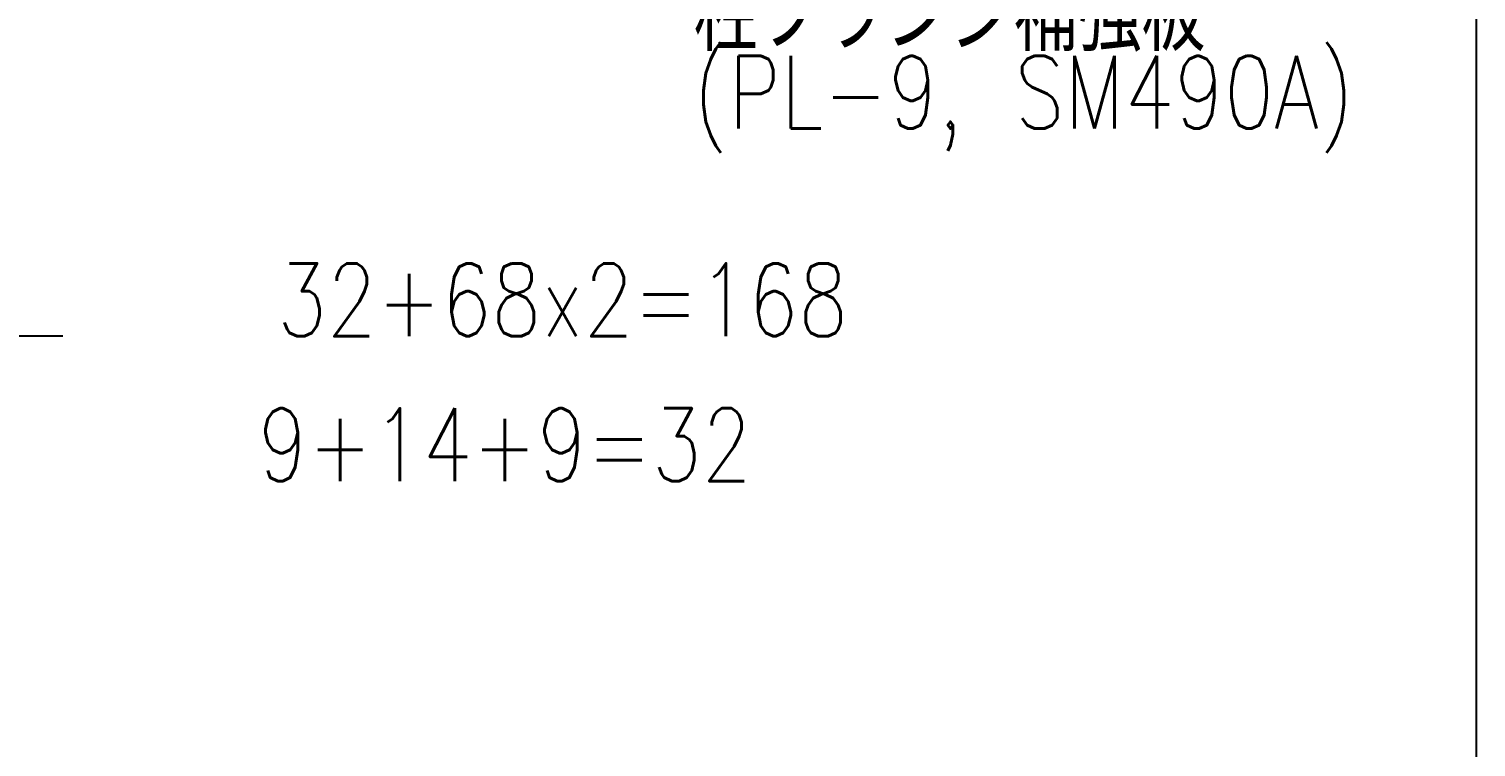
# Model space of a CAD drawing. Extents: x -668440 to 810000, y -1678500 to 210463.
# Drawn here: x -546614 to -526717, y -753942 to -744069 of the extents above; entities that cross this region are included whole.
import ezdxf
from ezdxf.enums import TextEntityAlignment as Align

# ---------------------------------------------------------------- set-up
doc = ezdxf.new("R2010")
doc.units = 0
doc.header["$MEASUREMENT"] = 0
doc.linetypes.add('CENTER', pattern=[2, 1.25, -0.25, 0.25, -0.25])
doc.layers.get('0').update_dxf_attribs({"color": 3, "linetype": 'CONTINUOUS'})
doc.layers.get('Defpoints').update_dxf_attribs({"color": 251, "linetype": 'CONTINUOUS'})
doc.layers.add('standard', color=4, linetype='CENTER')
doc.styles.add('DRACAD', font='txt', dxfattribs={"width": 0.85, "bigfont": 'extfont2'})

# ---------------------------------------------------------------- blocks, each defined once
blk = doc.blocks.new('剛接合部C1Y')
blk.add_line((-219741.54476, -376150.73644), (-219741.54476, -381090.73644))
at = {"layer": 'Defpoints'}
blk.add_line((-219741.54476, -376150.73644), (-219741.54476, -393525.7562), dxfattribs=at)
at = {"layer": 'standard', "linetype": 'CENTER', "ltscale": 1800}
blk.add_line((-221684.62063, -379454.06986), (-225684.62063, -379454.06986), dxfattribs=at)
at = {"style": 'DRACAD', "width": 0.8}
for s, p in [('柱フランジ補強板', (-220817.48058, -379012.05632, -545.26685)), ('(PL-9, SM490A)', (-220817.48058, -379118.69529, -545.26685))]:
    blk.add_text(s, height=100, dxfattribs=at).set_placement(p, align=Align.MIDDLE_LEFT)
at = {"layer": 'Defpoints', "style": 'DRACAD', "width": 0.8}
for s, p in [('32+68x2=168', (-221390.09772, -379454.10038, -560)), ('9+14+9=32', (-221416.49882, -379653.22816, -560))]:
    blk.add_text(s, height=100, dxfattribs=at).set_placement(p)

msp = doc.modelspace()

# ---------------------------------------------------------------- block references
at = {"xscale": 10, "yscale": 10, "zscale": 10}
msp.add_blockref('剛接合部C1Y', (1670698.7, 3046247.4, 5600), dxfattribs=at)

doc.saveas('drawing.dxf')
